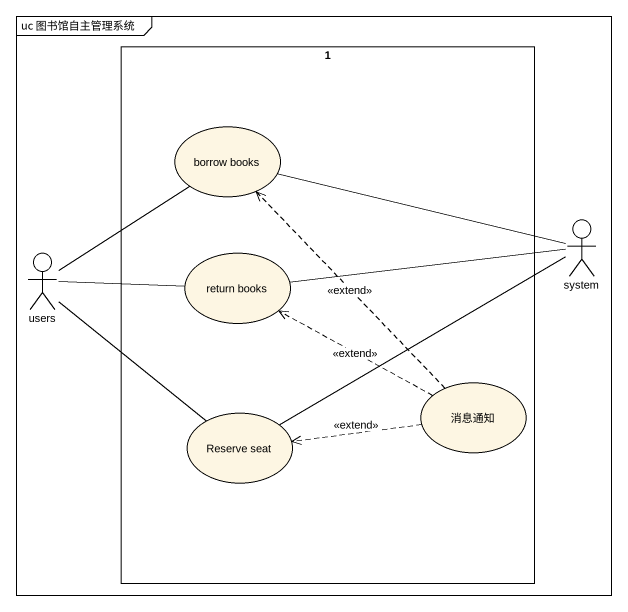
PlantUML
@startuml
mainframe uc 图书馆自主管理系统
rectangle "1" as r1 {
  usecase "borrow books" as borrow_books
  usecase "return books" as return_books
  usecase 消息通知
  usecase "Reserve seat" as Reserve_seat
}
actor system
actor users
borrow_books -right- system
users -up- borrow_books
users -right- return_books
users -- Reserve_seat
return_books -right- system
消息通知 .up.> borrow_books : <<extend>>
消息通知 .left.> return_books : <<extend>>
消息通知 .left.> Reserve_seat : <<extend>>
Reserve_seat -right- system
@enduml
